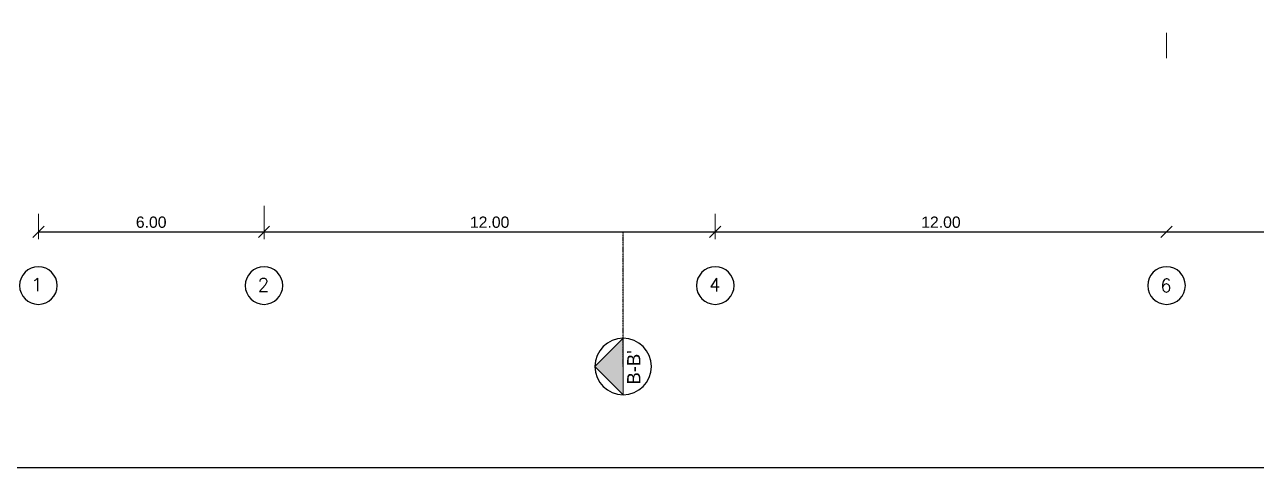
# Model space of a CAD drawing. Header units: metres. Extents: x 134472 to 303672, y 136880 to 366415.
# Drawn here: x 157732 to 190484, y 248215 to 259975 of the extents above; entities that cross this region are included whole.
import ezdxf
from ezdxf.enums import TextEntityAlignment as Align

# ---------------------------------------------------------------- set-up
doc = ezdxf.new("R2010")
doc.units = ezdxf.units.M
doc.header["$LTSCALE"] = 2
doc.header["$MEASUREMENT"] = 0
doc.linetypes.add('Planta_2$0$CACHE', pattern=[0.375, 0.25, -0.125])
doc.layers.add('0.03', color=151, linetype='Continuous', lineweight=5)
for name, color, linetype in [('0.1TEN', 133, 'Planta_2$0$CACHE'), ('CFD-Text', 7, 'Continuous'), ('hojo', 255, 'Continuous'), ('SUMPO 400', 6, 'Continuous')]:
    doc.layers.add(name, color=color, linetype=linetype)
doc.styles.add('A030-07$0$ROMANS', font='romans')
doc.styles.add('arial', font='arial.ttf')
doc.styles.add('Style-Arial', font='arial.ttf')

# ---------------------------------------------------------------- blocks, each defined once
blk = doc.blocks.new('_Oblique')
at = {"color": 0, "linetype": 'ByBlock', "lineweight": -2}
blk.add_line((0.5, 0.5), (-0.5, -0.5), dxfattribs=at)

msp = doc.modelspace()

# ---------------------------------------------------------------- hatches: boundary and pattern name
at = {"layer": '0.03'}
msp.add_hatch(color=256, dxfattribs=at).paths.add_polyline_path([(172896.586, 250892.393), (173646.586, 250142.393), (173646.586, 251642.393)])

# ---------------------------------------------------------------- linework, layer by layer
msp.add_lwpolyline([(173646.586, 251642.393), (172896.586, 250892.393), (173646.586, 250142.393), (173646.586, 251642.393)], dxfattribs=at)
at = {"layer": '0.1TEN', "flags": 128}
msp.add_lwpolyline([(173646.586, 250892.393), (173646.586, 254472.786)], dxfattribs=at)
at = {"layer": 'CFD-Text', "flags": 128}
for points in [[(158096.586, 253544.43, 1), (158096.586, 252544.43, 1)], [(164096.586, 253544.43, 1), (164096.586, 252544.43, 1)], [(176096.586, 253544.43, 1), (176096.586, 252544.43, 1)], [(188096.586, 253544.43, 1), (188096.586, 252544.43, 1)], [(173646.586, 251642.393, 1), (173646.586, 250142.393, 1)]]:
    msp.add_lwpolyline(points, format="xyb", close=True, dxfattribs=at)
at = {"layer": 'hojo'}
msp.add_lwpolyline([(134472.159, 248215.259), (303672.159, 248215.259), (303672.159, 366415.259), (134472.159, 366415.259)], close=True, dxfattribs=at)
msp.add_lwpolyline([(134472.159, 248215.259), (303672.159, 248215.259), (303672.159, 366415.259), (134472.159, 366415.259)], close=True, dxfattribs=at)
at = {"layer": 'SUMPO 400', "lineweight": 0}
for p, q in [((188096.586, 259762.242), (188096.586, 259087.472)), ((188096.586, 259762.242), (188096.586, 259087.472)), ((164096.586, 255158.138), (164096.586, 254272.786)), ((158096.586, 254947.556), (158096.586, 254272.786)), ((164096.586, 254947.556), (164096.586, 254272.786)), ((176096.586, 254947.556), (176096.586, 254272.786)), ((176096.586, 254947.556), (176096.586, 254272.786))]:
    msp.add_line(p, q, dxfattribs=at)
at = {"layer": 'SUMPO 400'}
for p, q in [((158096.586, 254472.786), (164096.586, 254472.786)), ((164096.586, 254472.786), (176096.586, 254472.786)), ((176096.586, 254472.786), (188096.586, 254472.786)), ((188096.586, 254472.786), (200096.586, 254472.786))]:
    msp.add_line(p, q, dxfattribs=at)

# ---------------------------------------------------------------- block references
at = {"layer": 'SUMPO 400', "xscale": 300, "yscale": 300, "rotation": 180}
for p in [(158096.586, 254472.786), (164096.586, 254472.786), (176096.586, 254472.786)]:
    msp.add_blockref('_Oblique', p, dxfattribs=at)
at = {"layer": 'SUMPO 400', "xscale": 300, "yscale": 300}
for p in [(164096.586, 254472.786), (176096.586, 254472.786), (188096.586, 254472.786)]:
    msp.add_blockref('_Oblique', p, dxfattribs=at)

# ---------------------------------------------------------------- texts
at = {"layer": 'CFD-Text'}
for s, rotation, style, p in [('1', 0.0000273, 'A030-07$0$ROMANS', (158056.332, 253067.578)), ('2', 0.0000273, 'A030-07$0$ROMANS', (164082.483, 253064.704)), ('4', 0.0000273, 'A030-07$0$ROMANS', (176082.483, 253064.704)), ('6', 0.0000273, 'A030-07$0$ROMANS', (188082.483, 253047.086)), ("B-B'", 90.0000273, 'arial', (173928.103, 250871.027))]:
    msp.add_text(s, height=350, rotation=rotation, dxfattribs=dict(at, style=style)).set_placement(p, align=Align.MIDDLE_CENTER)
at = {"layer": 'SUMPO 400', "lineweight": 50, "char_height": 300, "attachment_point": 5, "style": 'Style-Arial'}
for s, insert in [('6.00', (161096.586, 254725.958)), ('12.00', (170096.586, 254725.958)), ('12.00', (182096.586, 254725.958))]:
    msp.add_mtext(s, dxfattribs=dict(at, insert=insert))

doc.saveas('drawing.dxf')
